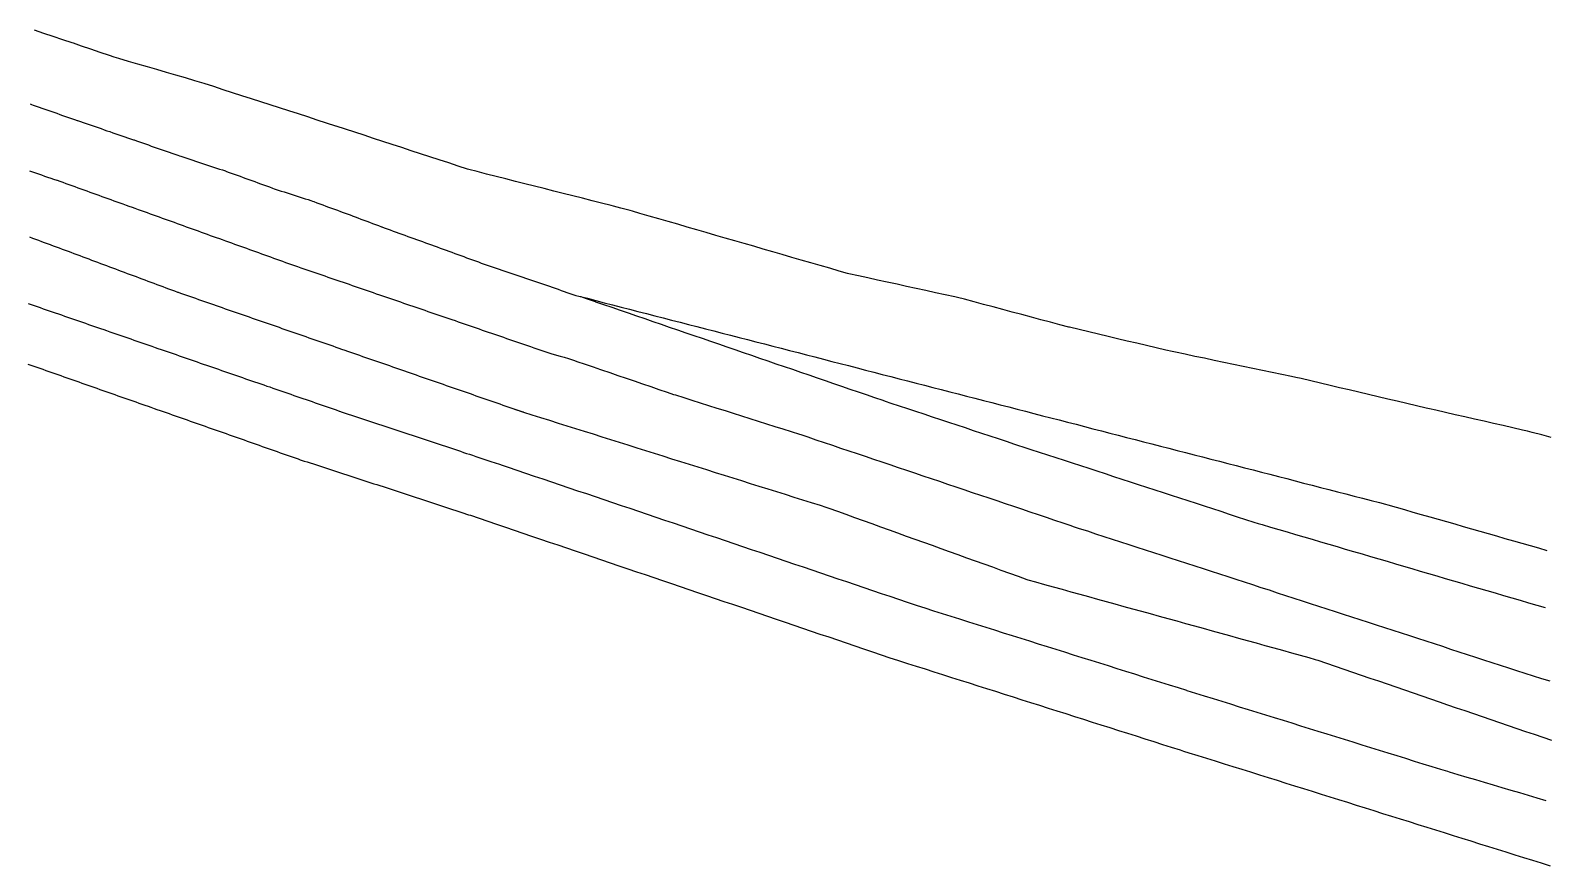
# Model space of a CAD drawing. Extents: x 6451167 to 6455043, y 1871096 to 1873438.
# Drawn here: x 6453990.2 to 6454264.7, y 1871299.6 to 1871451.1 of the extents above; entities that cross this region are included whole.
import ezdxf

# ---------------------------------------------------------------- set-up
doc = ezdxf.new("R2010")
doc.units = 0
doc.header["$LTSCALE"] = 100
doc.header["$MEASUREMENT"] = 0
doc.linetypes.add('D5', pattern=[1.05, 1, -0.05])
for name, color, linetype in [('seg001', 1, 'CONTINUOUS'), ('seg004', 1, 'CONTINUOUS'), ('seg012', 1, 'D5')]:
    doc.layers.add(name, color=color, linetype=linetype)

msp = doc.modelspace()

# ---------------------------------------------------------------- linework, layer by layer
at = {"layer": 'seg001'}
for points in [[(6454089.71, 1871402.84), (6454089.71, 1871402.84), (6454091.24, 1871402.45), (6454092.77, 1871402.06), (6454094.29, 1871401.66), (6454095.82, 1871401.27), (6454097.35, 1871400.87), (6454098.88, 1871400.48), (6454100.41, 1871400.09), (6454101.94, 1871399.69), (6454103.46, 1871399.3), (6454104.99, 1871398.9), (6454106.52, 1871398.51), (6454108.05, 1871398.12), (6454109.58, 1871397.72), (6454111.1, 1871397.33), (6454112.63, 1871396.93), (6454114.16, 1871396.54), (6454115.69, 1871396.15), (6454117.22, 1871395.75), (6454118.75, 1871395.36), (6454120.27, 1871394.96), (6454121.8, 1871394.57), (6454123.33, 1871394.18), (6454124.86, 1871393.78), (6454126.39, 1871393.39), (6454127.91, 1871392.99), (6454129.44, 1871392.6), (6454130.97, 1871392.21), (6454132.5, 1871391.81), (6454134.03, 1871391.42), (6454135.56, 1871391.02), (6454137.08, 1871390.63), (6454138.61, 1871390.24), (6454140.14, 1871389.84), (6454141.67, 1871389.45), (6454143.2, 1871389.05), (6454144.72, 1871388.66), (6454146.25, 1871388.27), (6454147.78, 1871387.87), (6454149.31, 1871387.48), (6454150.84, 1871387.08), (6454152.37, 1871386.69), (6454153.89, 1871386.3), (6454155.42, 1871385.9), (6454156.95, 1871385.51), (6454158.48, 1871385.11), (6454160.01, 1871384.72), (6454161.53, 1871384.33), (6454163.06, 1871383.93), (6454164.59, 1871383.54), (6454166.12, 1871383.14), (6454167.65, 1871382.75), (6454169.18, 1871382.36), (6454170.7, 1871381.96), (6454172.23, 1871381.57), (6454173.76, 1871381.17), (6454175.29, 1871380.78), (6454176.82, 1871380.39), (6454178.34, 1871379.99), (6454179.87, 1871379.6), (6454181.4, 1871379.2), (6454182.93, 1871378.81), (6454184.46, 1871378.42), (6454185.99, 1871378.02), (6454187.51, 1871377.63), (6454189.04, 1871377.23), (6454190.57, 1871376.84), (6454192.1, 1871376.45), (6454193.63, 1871376.05), (6454195.15, 1871375.66), (6454196.68, 1871375.26), (6454198.21, 1871374.87), (6454199.74, 1871374.48), (6454201.27, 1871374.08), (6454202.8, 1871373.69), (6454204.32, 1871373.29), (6454205.85, 1871372.9), (6454207.38, 1871372.51), (6454208.91, 1871372.11), (6454210.44, 1871371.72), (6454211.96, 1871371.32), (6454213.49, 1871370.93), (6454215.02, 1871370.54), (6454216.55, 1871370.14), (6454218.08, 1871369.75), (6454219.61, 1871369.35), (6454221.13, 1871368.96), (6454222.66, 1871368.57), (6454224.19, 1871368.17), (6454225.72, 1871367.78), (6454227.25, 1871367.38), (6454228.77, 1871366.99), (6454230.3, 1871366.6), (6454231.83, 1871366.2), (6454233.36, 1871365.81), (6454234.89, 1871365.41), (6454235.99, 1871365.13), (6454236.41, 1871365.01), (6454237.93, 1871364.57), (6454239.45, 1871364.14), (6454240.96, 1871363.7), (6454242.48, 1871363.27), (6454244, 1871362.83), (6454245.51, 1871362.4), (6454247.03, 1871361.96), (6454248.55, 1871361.53), (6454250.07, 1871361.1), (6454251.58, 1871360.66), (6454253.1, 1871360.23), (6454254.62, 1871359.79), (6454256.13, 1871359.36), (6454257.65, 1871358.92), (6454259.17, 1871358.49), (6454260.69, 1871358.05), (6454262.2, 1871357.62), (6454263.72, 1871357.18), (6454265.24, 1871356.75)], [(6454089.71, 1871402.84), (6454089.71, 1871402.84), (6454089.71, 1871402.84), (6454089.71, 1871402.84), (6454089.71, 1871402.84), (6454089.71, 1871402.84), (6454089.71, 1871402.84), (6454089.71, 1871402.84), (6454090.03, 1871402.75), (6454090.35, 1871402.64), (6454091.04, 1871402.43), (6454091.21, 1871402.37), (6454092.66, 1871401.85), (6454092.69, 1871401.84), (6454094.18, 1871401.33), (6454095.67, 1871400.82), (6454097.16, 1871400.31), (6454098.65, 1871399.8), (6454100.14, 1871399.29), (6454101.63, 1871398.78), (6454103.11, 1871398.26), (6454104.6, 1871397.75), (6454106.09, 1871397.24), (6454107.58, 1871396.73), (6454109.07, 1871396.22), (6454110.56, 1871395.71), (6454112.05, 1871395.2), (6454113.54, 1871394.69), (6454115.02, 1871394.18), (6454116.51, 1871393.67), (6454118, 1871393.16), (6454119.49, 1871392.64), (6454120.98, 1871392.13), (6454122.47, 1871391.62), (6454123.96, 1871391.11), (6454125.44, 1871390.6), (6454126.93, 1871390.09), (6454128.42, 1871389.58), (6454129.91, 1871389.07), (6454131.4, 1871388.56), (6454132.89, 1871388.05), (6454134.38, 1871387.54), (6454135.87, 1871387.02), (6454137.35, 1871386.51), (6454138.84, 1871386), (6454140.33, 1871385.49), (6454141.82, 1871384.98), (6454143.31, 1871384.47), (6454144.8, 1871383.96), (6454145.25, 1871383.8), (6454146.29, 1871383.46), (6454147.78, 1871382.96), (6454149.28, 1871382.47), (6454150.77, 1871381.97), (6454152.27, 1871381.48), (6454153.76, 1871380.98), (6454155.26, 1871380.49), (6454156.75, 1871379.99), (6454158.24, 1871379.5), (6454159.74, 1871379), (6454161.23, 1871378.51), (6454162.73, 1871378.01), (6454164.22, 1871377.52), (6454165.71, 1871377.02), (6454167.21, 1871376.53), (6454168.7, 1871376.03), (6454169.42, 1871375.79), (6454170.2, 1871375.54), (6454171.69, 1871375.05), (6454173.19, 1871374.56), (6454174.69, 1871374.08), (6454176.18, 1871373.59), (6454177.68, 1871373.1), (6454179.18, 1871372.61), (6454180.67, 1871372.12), (6454182.17, 1871371.64), (6454183.66, 1871371.15), (6454185.16, 1871370.66), (6454186.66, 1871370.17), (6454188.15, 1871369.68), (6454189.65, 1871369.2), (6454191.15, 1871368.71), (6454192.64, 1871368.22), (6454194.14, 1871367.73), (6454195.64, 1871367.25), (6454197.13, 1871366.76), (6454198.63, 1871366.27), (6454200.13, 1871365.78), (6454201.62, 1871365.29), (6454203.12, 1871364.81), (6454204.61, 1871364.32), (6454206.11, 1871363.83), (6454207.61, 1871363.34), (6454209.1, 1871362.85), (6454210.6, 1871362.37), (6454212.1, 1871361.88), (6454212.89, 1871361.62), (6454213.6, 1871361.41), (6454215.11, 1871360.97), (6454216.62, 1871360.53), (6454218.13, 1871360.08), (6454219.64, 1871359.64), (6454221.15, 1871359.2), (6454222.66, 1871358.76), (6454224.17, 1871358.31), (6454225.68, 1871357.87), (6454227.19, 1871357.43), (6454228.7, 1871356.98), (6454230.21, 1871356.54), (6454231.73, 1871356.1), (6454233.24, 1871355.66), (6454234.75, 1871355.21), (6454236.26, 1871354.77), (6454237.77, 1871354.33), (6454239.28, 1871353.89), (6454240.79, 1871353.44), (6454242.3, 1871353), (6454243.81, 1871352.56), (6454245.32, 1871352.11), (6454246.83, 1871351.67), (6454248.34, 1871351.23), (6454249.85, 1871350.79), (6454251.36, 1871350.34), (6454252.87, 1871349.9), (6454254.38, 1871349.46), (6454255.89, 1871349.02), (6454257.4, 1871348.57), (6454258.91, 1871348.13), (6454260.42, 1871347.69), (6454261.93, 1871347.25), (6454263.44, 1871346.8), (6454264.95, 1871346.36)], [(6454084.8, 1871392.38), (6454086.32, 1871391.96), (6454087.01, 1871391.77), (6454087.83, 1871391.51), (6454088.92, 1871391.16), (6454089.32, 1871391.02), (6454090.81, 1871390.51), (6454092.3, 1871390.01), (6454093.63, 1871389.55), (6454093.79, 1871389.5), (6454095.28, 1871388.99), (6454096.77, 1871388.48), (6454098.26, 1871387.97), (6454099.75, 1871387.46), (6454101.24, 1871386.95), (6454102.73, 1871386.44), (6454104.21, 1871385.93), (6454105.7, 1871385.42), (6454106.84, 1871385.03), (6454107.2, 1871384.92), (6454108.7, 1871384.45), (6454110.2, 1871383.97), (6454111.7, 1871383.5), (6454113.2, 1871383.02), (6454114.7, 1871382.55), (6454116.2, 1871382.08), (6454117.7, 1871381.6), (6454119.2, 1871381.13), (6454120.7, 1871380.65), (6454122.21, 1871380.18), (6454123.71, 1871379.71), (6454125.21, 1871379.23), (6454126.71, 1871378.76), (6454128.21, 1871378.29), (6454129.71, 1871377.81), (6454129.93, 1871377.74), (6454131.2, 1871377.31), (6454132.69, 1871376.81), (6454134.19, 1871376.31), (6454135.68, 1871375.81), (6454137.17, 1871375.3), (6454138.66, 1871374.8), (6454140.15, 1871374.3), (6454141.64, 1871373.8), (6454143.14, 1871373.29), (6454144.63, 1871372.79), (6454146.12, 1871372.29), (6454147.61, 1871371.79), (6454149.1, 1871371.28), (6454150.59, 1871370.78), (6454152.09, 1871370.28), (6454153.58, 1871369.78), (6454155.07, 1871369.27), (6454156.56, 1871368.77), (6454158.05, 1871368.27), (6454159.54, 1871367.77), (6454161.04, 1871367.26), (6454162.53, 1871366.76), (6454164.02, 1871366.26), (6454165.51, 1871365.76), (6454167, 1871365.25), (6454168.49, 1871364.75), (6454169.99, 1871364.25), (6454171.48, 1871363.75), (6454172.97, 1871363.24), (6454174.46, 1871362.74), (6454175.95, 1871362.24), (6454177.44, 1871361.74), (6454178.94, 1871361.23), (6454179.33, 1871361.1), (6454180.43, 1871360.74), (6454181.93, 1871360.26), (6454183.42, 1871359.77), (6454184.92, 1871359.28), (6454186.42, 1871358.8), (6454187.92, 1871358.31), (6454189.41, 1871357.82), (6454190.91, 1871357.34), (6454192.41, 1871356.85), (6454193.9, 1871356.37), (6454195.4, 1871355.88), (6454196.9, 1871355.39), (6454198.39, 1871354.91), (6454199.89, 1871354.42), (6454201.39, 1871353.93), (6454202.89, 1871353.45), (6454204.38, 1871352.96), (6454205.88, 1871352.48), (6454207.38, 1871351.99), (6454208.87, 1871351.5), (6454210.37, 1871351.02), (6454211.87, 1871350.53), (6454213.36, 1871350.04), (6454214.86, 1871349.56), (6454216.36, 1871349.07), (6454217.86, 1871348.59), (6454219.35, 1871348.1), (6454220.85, 1871347.61), (6454222.35, 1871347.13), (6454223.84, 1871346.64), (6454225.34, 1871346.15), (6454226.84, 1871345.67), (6454228.33, 1871345.18), (6454229.83, 1871344.7), (6454231.33, 1871344.21), (6454232.83, 1871343.72), (6454234.32, 1871343.24), (6454235.82, 1871342.75), (6454237.32, 1871342.26), (6454238.81, 1871341.78), (6454240.31, 1871341.29), (6454241.81, 1871340.8), (6454243.3, 1871340.32), (6454244.8, 1871339.83), (6454246.3, 1871339.35), (6454247.8, 1871338.86), (6454249.29, 1871338.37), (6454250.79, 1871337.89), (6454252.29, 1871337.4), (6454253.78, 1871336.91), (6454255.28, 1871336.43), (6454256.78, 1871335.94), (6454258.27, 1871335.46), (6454259.77, 1871334.97), (6454261.27, 1871334.48), (6454262.77, 1871334), (6454264.26, 1871333.51), (6454264.28, 1871333.5), (6454265.78, 1871333.09)], [(6454079.68, 1871381.8), (6454079.6, 1871381.83), (6454078.1, 1871382.31), (6454078.06, 1871382.33), (6454079.68, 1871381.8), (6454081.18, 1871381.33), (6454082.76, 1871380.83), (6454084.35, 1871380.33), (6454085.93, 1871379.84), (6454087.52, 1871379.34), (6454089.1, 1871378.84), (6454090.68, 1871378.34), (6454092.27, 1871377.85), (6454093.85, 1871377.35), (6454095.43, 1871376.85), (6454097.02, 1871376.36), (6454098.6, 1871375.86), (6454100.18, 1871375.36), (6454101.77, 1871374.87), (6454103.35, 1871374.37), (6454104.93, 1871373.87), (6454106.52, 1871373.37), (6454108.1, 1871372.88), (6454109.68, 1871372.38), (6454111.27, 1871371.88), (6454112.85, 1871371.39), (6454114.44, 1871370.89), (6454116.02, 1871370.39), (6454117.6, 1871369.89), (6454119.19, 1871369.4), (6454120.77, 1871368.9), (6454122.35, 1871368.4), (6454123.94, 1871367.91), (6454125.52, 1871367.41), (6454127.1, 1871366.91), (6454128.69, 1871366.42), (6454130.27, 1871365.92), (6454131.85, 1871365.42), (6454133.44, 1871364.92), (6454134.51, 1871364.59), (6454135.01, 1871364.41), (6454136.58, 1871363.84), (6454138.14, 1871363.28), (6454139.7, 1871362.72), (6454141.26, 1871362.16), (6454142.82, 1871361.6), (6454144.38, 1871361.03), (6454145.95, 1871360.47), (6454147.51, 1871359.91), (6454149.07, 1871359.35), (6454150.63, 1871358.79), (6454152.19, 1871358.23), (6454153.76, 1871357.66), (6454155.32, 1871357.1), (6454156.88, 1871356.54), (6454158.44, 1871355.98), (6454160, 1871355.42), (6454161.56, 1871354.85), (6454163.13, 1871354.29), (6454164.69, 1871353.73), (6454166.25, 1871353.17), (6454167.81, 1871352.61), (6454169.37, 1871352.04), (6454170.93, 1871351.48), (6454171.12, 1871351.42), (6454172.53, 1871351.03), (6454174.13, 1871350.58), (6454175.73, 1871350.14), (6454177.33, 1871349.7), (6454178.93, 1871349.25), (6454180.53, 1871348.81), (6454182.13, 1871348.37), (6454183.73, 1871347.92), (6454185.33, 1871347.48), (6454186.92, 1871347.04), (6454188.52, 1871346.59), (6454190.12, 1871346.15), (6454191.72, 1871345.71), (6454193.32, 1871345.27), (6454194.92, 1871344.82), (6454196.52, 1871344.38), (6454198.12, 1871343.94), (6454199.72, 1871343.49), (6454201.32, 1871343.05), (6454202.92, 1871342.61), (6454204.52, 1871342.16), (6454206.12, 1871341.72), (6454207.72, 1871341.28), (6454209.32, 1871340.83), (6454210.92, 1871340.39), (6454212.52, 1871339.95), (6454214.12, 1871339.51), (6454215.72, 1871339.06), (6454217.32, 1871338.62), (6454218.91, 1871338.18), (6454220.51, 1871337.73), (6454222.11, 1871337.29), (6454223.24, 1871336.98), (6454223.7, 1871336.82), (6454225.27, 1871336.28), (6454226.85, 1871335.74), (6454228.42, 1871335.21), (6454229.99, 1871334.67), (6454231.56, 1871334.13), (6454233.13, 1871333.6), (6454234.7, 1871333.06), (6454236.27, 1871332.52), (6454237.84, 1871331.98), (6454239.41, 1871331.45), (6454240.98, 1871330.91), (6454242.55, 1871330.37), (6454244.12, 1871329.84), (6454245.69, 1871329.3), (6454247.26, 1871328.76), (6454248.83, 1871328.22), (6454250.4, 1871327.69), (6454251.97, 1871327.15), (6454253.54, 1871326.61), (6454255.11, 1871326.08), (6454256.68, 1871325.54), (6454258.25, 1871325), (6454259.82, 1871324.46), (6454261.39, 1871323.93), (6454262.96, 1871323.39), (6454264.54, 1871322.85), (6454266.11, 1871322.32)], [(6454073.73, 1871372.88), (6454075.31, 1871372.36), (6454075.79, 1871372.2), (6454076.89, 1871371.83), (6454078.46, 1871371.3), (6454080.03, 1871370.77), (6454081.61, 1871370.23), (6454083.18, 1871369.7), (6454084.75, 1871369.17), (6454086.33, 1871368.64), (6454087.9, 1871368.11), (6454089.47, 1871367.57), (6454091.05, 1871367.04), (6454092.62, 1871366.51), (6454094.19, 1871365.98), (6454095.77, 1871365.44), (6454097.34, 1871364.91), (6454098.91, 1871364.38), (6454100.49, 1871363.85), (6454102.06, 1871363.32), (6454103.63, 1871362.78), (6454105.21, 1871362.25), (6454106.78, 1871361.72), (6454108.35, 1871361.19), (6454109.93, 1871360.66), (6454111.5, 1871360.12), (6454113.07, 1871359.59), (6454114.65, 1871359.06), (6454116.22, 1871358.53), (6454117.79, 1871357.99), (6454119.37, 1871357.46), (6454120.94, 1871356.93), (6454122.51, 1871356.4), (6454124.09, 1871355.87), (6454125.66, 1871355.33), (6454127.23, 1871354.8), (6454128.81, 1871354.27), (6454130.38, 1871353.74), (6454131.95, 1871353.2), (6454133.53, 1871352.67), (6454135.1, 1871352.14), (6454136.67, 1871351.61), (6454138.25, 1871351.08), (6454139.82, 1871350.54), (6454141.39, 1871350.01), (6454142.97, 1871349.48), (6454144.54, 1871348.95), (6454146.12, 1871348.42), (6454147.69, 1871347.88), (6454149.26, 1871347.35), (6454150.84, 1871346.82), (6454151.81, 1871346.49), (6454152.41, 1871346.3), (6454154, 1871345.8), (6454155.58, 1871345.3), (6454157.17, 1871344.8), (6454158.75, 1871344.31), (6454160.34, 1871343.81), (6454161.92, 1871343.31), (6454163.5, 1871342.81), (6454165.09, 1871342.31), (6454166.67, 1871341.82), (6454168.26, 1871341.32), (6454169.84, 1871340.82), (6454171.43, 1871340.32), (6454173.01, 1871339.82), (6454174.6, 1871339.32), (6454176.18, 1871338.83), (6454177.76, 1871338.33), (6454179.35, 1871337.83), (6454180.93, 1871337.33), (6454182.52, 1871336.83), (6454184.1, 1871336.34), (6454185.69, 1871335.84), (6454187.27, 1871335.34), (6454188.86, 1871334.84), (6454190.44, 1871334.34), (6454192.03, 1871333.84), (6454193.61, 1871333.35), (6454195.19, 1871332.85), (6454196.78, 1871332.35), (6454198.36, 1871331.85), (6454199.89, 1871331.37), (6454199.95, 1871331.35), (6454201.53, 1871330.86), (6454203.12, 1871330.37), (6454204.71, 1871329.88), (6454206.29, 1871329.38), (6454207.88, 1871328.89), (6454209.47, 1871328.4), (6454211.05, 1871327.91), (6454212.64, 1871327.42), (6454214.22, 1871326.92), (6454215.81, 1871326.43), (6454217.4, 1871325.94), (6454218.98, 1871325.45), (6454220.57, 1871324.95), (6454222.16, 1871324.46), (6454223.74, 1871323.97), (6454225.33, 1871323.48), (6454226.92, 1871322.99), (6454228.5, 1871322.49), (6454230.09, 1871322), (6454231.67, 1871321.51), (6454233.26, 1871321.02), (6454234.85, 1871320.52), (6454236.43, 1871320.03), (6454238.02, 1871319.54), (6454239.61, 1871319.05), (6454241.19, 1871318.55), (6454242.78, 1871318.06), (6454244.37, 1871317.57), (6454245.95, 1871317.08), (6454247.24, 1871316.68), (6454247.54, 1871316.59), (6454249.13, 1871316.12), (6454250.72, 1871315.64), (6454252.32, 1871315.17), (6454253.91, 1871314.7), (6454255.5, 1871314.23), (6454257.09, 1871313.75), (6454258.69, 1871313.28), (6454260.28, 1871312.81), (6454261.87, 1871312.34), (6454263.46, 1871311.86), (6454265.05, 1871311.39)], [(6454068.44, 1871363.64), (6454069.7, 1871363.21), (6454070.03, 1871363.1), (6454071.61, 1871362.56), (6454073.2, 1871362.02), (6454074.78, 1871361.49), (6454076.37, 1871360.95), (6454077.95, 1871360.41), (6454079.54, 1871359.87), (6454081.12, 1871359.33), (6454082.71, 1871358.8), (6454084.29, 1871358.26), (6454085.88, 1871357.72), (6454087.46, 1871357.18), (6454089.05, 1871356.64), (6454090.63, 1871356.11), (6454092.21, 1871355.57), (6454093.8, 1871355.03), (6454095.38, 1871354.49), (6454096.97, 1871353.95), (6454098.55, 1871353.42), (6454100.14, 1871352.88), (6454101.72, 1871352.34), (6454103.31, 1871351.8), (6454104.89, 1871351.26), (6454106.48, 1871350.73), (6454108.06, 1871350.19), (6454109.65, 1871349.65), (6454111.23, 1871349.11), (6454112.82, 1871348.57), (6454114.4, 1871348.04), (6454115.99, 1871347.5), (6454117.57, 1871346.96), (6454119.16, 1871346.42), (6454120.74, 1871345.88), (6454122.33, 1871345.35), (6454123.91, 1871344.81), (6454125.5, 1871344.27), (6454127.08, 1871343.73), (6454128.67, 1871343.19), (6454130.25, 1871342.66), (6454131.84, 1871342.12), (6454133.42, 1871341.58), (6454135, 1871341.04), (6454136.59, 1871340.5), (6454138.17, 1871339.97), (6454139.76, 1871339.43), (6454141.34, 1871338.89), (6454142.93, 1871338.35), (6454144.51, 1871337.82), (6454146.1, 1871337.28), (6454146.71, 1871337.07), (6454147.69, 1871336.76), (6454149.29, 1871336.25), (6454150.88, 1871335.75), (6454152.48, 1871335.24), (6454154.07, 1871334.73), (6454155.67, 1871334.23), (6454157.26, 1871333.72), (6454158.86, 1871333.21), (6454160.45, 1871332.71), (6454162.05, 1871332.2), (6454163.64, 1871331.7), (6454165.24, 1871331.19), (6454166.83, 1871330.68), (6454168.43, 1871330.18), (6454170.02, 1871329.67), (6454171.62, 1871329.16), (6454173.21, 1871328.66), (6454174.81, 1871328.15), (6454176.4, 1871327.65), (6454178, 1871327.14), (6454179.59, 1871326.63), (6454181.19, 1871326.13), (6454182.78, 1871325.62), (6454184.38, 1871325.11), (6454185.98, 1871324.61), (6454187.57, 1871324.1), (6454189.17, 1871323.6), (6454190.76, 1871323.09), (6454192.36, 1871322.58), (6454193.95, 1871322.08), (6454195.55, 1871321.57), (6454197.14, 1871321.06), (6454198.74, 1871320.56), (6454199.38, 1871320.35), (6454200.33, 1871320.05), (6454201.93, 1871319.56), (6454203.53, 1871319.06), (6454205.12, 1871318.56), (6454206.72, 1871318.06), (6454208.32, 1871317.56), (6454209.92, 1871317.06), (6454211.51, 1871316.56), (6454213.11, 1871316.06), (6454214.71, 1871315.56), (6454216.31, 1871315.06), (6454217.9, 1871314.56), (6454219.5, 1871314.06), (6454221.1, 1871313.56), (6454222.69, 1871313.06), (6454224.29, 1871312.56), (6454225.89, 1871312.06), (6454227.49, 1871311.56), (6454229.08, 1871311.06), (6454230.68, 1871310.56), (6454232.28, 1871310.06), (6454233.88, 1871309.56), (6454235.47, 1871309.06), (6454237.07, 1871308.56), (6454238.67, 1871308.06), (6454240.26, 1871307.56), (6454241.86, 1871307.06), (6454243.46, 1871306.56), (6454245.06, 1871306.06), (6454246.65, 1871305.56), (6454248.25, 1871305.06), (6454249.85, 1871304.56), (6454251.44, 1871304.06), (6454253.04, 1871303.56), (6454254.64, 1871303.06), (6454256.24, 1871302.56), (6454257.83, 1871302.06), (6454259.43, 1871301.56), (6454261.03, 1871301.06), (6454262.63, 1871300.56), (6454264.22, 1871300.06), (6454265.82, 1871299.56)]]:
    msp.add_lwpolyline(points, dxfattribs=at)
at = {"layer": 'seg004'}
msp.add_lwpolyline([(6454266.05, 1871377.21), (6454264.32, 1871377.67), (6454262.59, 1871378.14), (6454261.72, 1871378.37), (6454260.85, 1871378.57), (6454259.1, 1871378.97), (6454257.35, 1871379.36), (6454255.6, 1871379.76), (6454253.85, 1871380.16), (6454252.11, 1871380.56), (6454250.36, 1871380.95), (6454248.61, 1871381.35), (6454246.86, 1871381.75), (6454245.11, 1871382.14), (6454243.96, 1871382.41), (6454243.37, 1871382.55), (6454241.62, 1871382.96), (6454239.88, 1871383.37), (6454238.13, 1871383.78), (6454236.39, 1871384.19), (6454234.64, 1871384.6), (6454232.9, 1871385.01), (6454231.15, 1871385.42), (6454229.41, 1871385.83), (6454227.66, 1871386.24), (6454225.92, 1871386.65), (6454224.17, 1871387.06), (6454222.43, 1871387.47), (6454220.68, 1871387.89), (6454219.72, 1871388.11), (6454218.93, 1871388.28), (6454217.18, 1871388.64), (6454215.43, 1871389.01), (6454213.67, 1871389.37), (6454211.92, 1871389.74), (6454210.16, 1871390.1), (6454208.41, 1871390.47), (6454206.65, 1871390.84), (6454204.9, 1871391.2), (6454203.14, 1871391.57), (6454201.39, 1871391.93), (6454199.63, 1871392.3), (6454197.88, 1871392.67), (6454197.32, 1871392.78), (6454196.13, 1871393.06), (6454194.38, 1871393.47), (6454192.64, 1871393.89), (6454190.9, 1871394.3), (6454189.15, 1871394.71), (6454187.41, 1871395.12), (6454185.66, 1871395.54), (6454183.92, 1871395.95), (6454182.17, 1871396.36), (6454180.43, 1871396.77), (6454178.68, 1871397.19), (6454178.56, 1871397.22), (6454176.95, 1871397.64), (6454175.22, 1871398.11), (6454173.49, 1871398.57), (6454171.76, 1871399.03), (6454170.02, 1871399.49), (6454168.29, 1871399.96), (6454166.56, 1871400.42), (6454164.83, 1871400.88), (6454163.1, 1871401.34), (6454161.36, 1871401.81), (6454159.63, 1871402.27), (6454158.34, 1871402.61), (6454157.9, 1871402.71), (6454156.14, 1871403.09), (6454154.39, 1871403.47), (6454152.64, 1871403.86), (6454150.89, 1871404.24), (6454149.14, 1871404.62), (6454147.39, 1871405), (6454145.63, 1871405.38), (6454143.88, 1871405.76), (6454142.13, 1871406.14), (6454140.38, 1871406.52), (6454138.63, 1871406.9), (6454138.4, 1871406.95), (6454136.9, 1871407.39), (6454135.18, 1871407.89), (6454133.46, 1871408.38), (6454131.74, 1871408.88), (6454130.02, 1871409.38), (6454128.29, 1871409.88), (6454126.57, 1871410.38), (6454124.85, 1871410.88), (6454123.13, 1871411.38), (6454121.41, 1871411.88), (6454119.68, 1871412.37), (6454117.96, 1871412.87), (6454116.24, 1871413.37), (6454114.52, 1871413.87), (6454112.8, 1871414.37), (6454111.08, 1871414.87), (6454109.35, 1871415.37), (6454107.63, 1871415.87), (6454105.91, 1871416.36), (6454104.19, 1871416.86), (6454102.47, 1871417.36), (6454100.74, 1871417.86), (6454099.39, 1871418.25), (6454099.02, 1871418.35), (6454097.29, 1871418.81), (6454095.96, 1871419.17), (6454095.56, 1871419.27), (6454093.82, 1871419.71), (6454092.08, 1871420.15), (6454090.34, 1871420.59), (6454088.6, 1871421.03), (6454086.87, 1871421.47), (6454085.13, 1871421.9), (6454083.39, 1871422.34), (6454081.65, 1871422.78), (6454079.91, 1871423.22), (6454078.18, 1871423.66), (6454076.44, 1871424.1), (6454074.7, 1871424.54), (6454072.96, 1871424.98), (6454071.22, 1871425.42), (6454069.71, 1871425.8), (6454069.49, 1871425.87), (6454067.79, 1871426.43), (6454066.08, 1871426.99), (6454064.38, 1871427.54), (6454062.68, 1871428.1), (6454060.97, 1871428.66), (6454059.27, 1871429.22), (6454057.56, 1871429.77), (6454055.86, 1871430.33), (6454054.16, 1871430.89), (6454052.45, 1871431.45), (6454050.75, 1871432.01), (6454049.05, 1871432.56), (6454047.34, 1871433.12), (6454045.69, 1871433.66), (6454045.64, 1871433.68), (6454043.93, 1871434.23), (6454042.23, 1871434.78), (6454040.52, 1871435.33), (6454038.82, 1871435.88), (6454037.11, 1871436.43), (6454035.4, 1871436.98), (6454033.7, 1871437.53), (6454031.99, 1871438.08), (6454030.29, 1871438.63), (6454028.58, 1871439.18), (6454026.87, 1871439.73), (6454025.17, 1871440.28), (6454023.46, 1871440.83), (6454021.76, 1871441.38), (6454020.87, 1871441.67), (6454020.04, 1871441.91), (6454018.32, 1871442.41), (6454016.6, 1871442.91), (6454014.88, 1871443.41), (6454013.16, 1871443.92), (6454011.44, 1871444.42), (6454009.72, 1871444.92), (6454008, 1871445.42), (6454006.27, 1871445.92), (6454005.43, 1871446.17), (6454004.57, 1871446.46), (6454002.87, 1871447.04), (6454001.17, 1871447.62), (6453999.47, 1871448.19), (6453998.01, 1871448.69), (6453997.78, 1871448.77), (6453996.08, 1871449.34), (6453994.38, 1871449.91), (6453992.68, 1871450.48), (6453990.98, 1871451.06), (6453990.98, 1871451.06)], dxfattribs=at)
at = {"layer": 'seg012'}
for points in [[(6453990.18, 1871437.69), (6453990.44, 1871437.6), (6453990.72, 1871437.5), (6453991.25, 1871437.31), (6453991.79, 1871437.13), (6453992.32, 1871436.94), (6453992.86, 1871436.75), (6453993.39, 1871436.56), (6453993.93, 1871436.37), (6453994.46, 1871436.19), (6453995, 1871436), (6453995.53, 1871435.81), (6453996.07, 1871435.62), (6453996.6, 1871435.43), (6453997.14, 1871435.25), (6453997.67, 1871435.06), (6453998.21, 1871434.87), (6453998.7, 1871434.7), (6453998.74, 1871434.68), (6453999.28, 1871434.5), (6453999.82, 1871434.32), (6454000.35, 1871434.13), (6454000.89, 1871433.95), (6454001.43, 1871433.77), (6454001.96, 1871433.58), (6454002.5, 1871433.4), (6454003.03, 1871433.22), (6454003.57, 1871433.03), (6454004.11, 1871432.85), (6454004.64, 1871432.67), (6454005.18, 1871432.48), (6454005.72, 1871432.3), (6454006.25, 1871432.12), (6454006.79, 1871431.93), (6454007.33, 1871431.75), (6454007.86, 1871431.57), (6454008.4, 1871431.38), (6454008.94, 1871431.2), (6454009.05, 1871431.16), (6454009.47, 1871431.01), (6454010.01, 1871430.82), (6454010.54, 1871430.63), (6454011.08, 1871430.45), (6454011.61, 1871430.26), (6454012.15, 1871430.07), (6454012.68, 1871429.88), (6454013.22, 1871429.69), (6454013.75, 1871429.51), (6454014.29, 1871429.32), (6454014.82, 1871429.13), (6454015.36, 1871428.94), (6454015.89, 1871428.75), (6454016.43, 1871428.57), (6454016.96, 1871428.38), (6454017.24, 1871428.28), (6454017.5, 1871428.2), (6454018.04, 1871428.02), (6454018.57, 1871427.84), (6454019.11, 1871427.67), (6454019.65, 1871427.49), (6454020.19, 1871427.31), (6454020.73, 1871427.13), (6454021.27, 1871426.96), (6454021.81, 1871426.78), (6454022.35, 1871426.6), (6454022.88, 1871426.43), (6454023.42, 1871426.25), (6454023.96, 1871426.07), (6454024.5, 1871425.9), (6454025.04, 1871425.72), (6454025.58, 1871425.54), (6454025.65, 1871425.52), (6454026.11, 1871425.35), (6454026.65, 1871425.16), (6454027.18, 1871424.96), (6454027.71, 1871424.77), (6454028.24, 1871424.58), (6454028.78, 1871424.38), (6454029.31, 1871424.19), (6454029.84, 1871424), (6454030.38, 1871423.8), (6454030.91, 1871423.61), (6454031.44, 1871423.42), (6454031.97, 1871423.22), (6454032.51, 1871423.03), (6454033.04, 1871422.83), (6454033.57, 1871422.64), (6454034.11, 1871422.45), (6454034.44, 1871422.33), (6454034.64, 1871422.26), (6454035.18, 1871422.09), (6454035.72, 1871421.91), (6454036.26, 1871421.74), (6454036.8, 1871421.56), (6454037.34, 1871421.39), (6454037.88, 1871421.21), (6454038.42, 1871421.04), (6454038.96, 1871420.86), (6454039.5, 1871420.69), (6454040.04, 1871420.51), (6454040.57, 1871420.34), (6454041.11, 1871420.16), (6454041.37, 1871420.08), (6454041.65, 1871419.98), (6454042.18, 1871419.78), (6454042.71, 1871419.58), (6454043.25, 1871419.39), (6454043.78, 1871419.19), (6454044.31, 1871419), (6454044.84, 1871418.8), (6454045.37, 1871418.61), (6454045.91, 1871418.41), (6454046.44, 1871418.21), (6454046.97, 1871418.02), (6454047.5, 1871417.82), (6454048.04, 1871417.63), (6454048.51, 1871417.45), (6454048.57, 1871417.43), (6454049.1, 1871417.23), (6454049.63, 1871417.03), (6454050.16, 1871416.83), (6454050.69, 1871416.63), (6454051.22, 1871416.43), (6454051.75, 1871416.23), (6454052.28, 1871416.03), (6454052.81, 1871415.83), (6454053.34, 1871415.63), (6454053.87, 1871415.43), (6454053.98, 1871415.39), (6454054.4, 1871415.23), (6454054.94, 1871415.04), (6454055.47, 1871414.85), (6454056, 1871414.65), (6454056.54, 1871414.46), (6454057.07, 1871414.27), (6454057.6, 1871414.08), (6454058.14, 1871413.88), (6454058.67, 1871413.69), (6454059.2, 1871413.5), (6454059.74, 1871413.3), (6454060.27, 1871413.11), (6454060.8, 1871412.92), (6454061.34, 1871412.73), (6454061.87, 1871412.53), (6454062.4, 1871412.34), (6454062.94, 1871412.15), (6454063.47, 1871411.96), (6454063.83, 1871411.83), (6454064, 1871411.76), (6454064.54, 1871411.57), (6454065.07, 1871411.37), (6454065.6, 1871411.18), (6454066.13, 1871410.99), (6454066.67, 1871410.79), (6454067.2, 1871410.6), (6454067.73, 1871410.4), (6454068.26, 1871410.21), (6454068.8, 1871410.01), (6454069.33, 1871409.82), (6454069.86, 1871409.63), (6454070.39, 1871409.43), (6454070.93, 1871409.24), (6454071.46, 1871409.04), (6454071.99, 1871408.85), (6454072.53, 1871408.65), (6454073.06, 1871408.46), (6454073.44, 1871408.32), (6454073.59, 1871408.27), (6454074.13, 1871408.09), (6454074.67, 1871407.91), (6454075.21, 1871407.73), (6454075.74, 1871407.55), (6454076.28, 1871407.37), (6454076.82, 1871407.19), (6454077.36, 1871407.01), (6454077.89, 1871406.83), (6454078.43, 1871406.65), (6454078.97, 1871406.47), (6454079.51, 1871406.29), (6454080.04, 1871406.11), (6454080.58, 1871405.93), (6454081.12, 1871405.75), (6454081.66, 1871405.57), (6454082.19, 1871405.38), (6454082.73, 1871405.2), (6454083.27, 1871405.02), (6454083.64, 1871404.9), (6454083.81, 1871404.84), (6454084.34, 1871404.65), (6454084.87, 1871404.46), (6454085.41, 1871404.27), (6454085.94, 1871404.08), (6454086.48, 1871403.89), (6454087.01, 1871403.7), (6454087.54, 1871403.51), (6454088.08, 1871403.32), (6454088.61, 1871403.13), (6454088.79, 1871403.07), (6454089.16, 1871402.98), (6454089.71, 1871402.84), (6454089.71, 1871402.84)], [(6453990.06, 1871425.58), (6453990.6, 1871425.39), (6453991.15, 1871425.2), (6453991.7, 1871425.01), (6453992.25, 1871424.82), (6453992.8, 1871424.63), (6453993.35, 1871424.44), (6453993.9, 1871424.25), (6453994.44, 1871424.07), (6453994.99, 1871423.88), (6453995.08, 1871423.85), (6453995.54, 1871423.68), (6453996.09, 1871423.49), (6453996.63, 1871423.29), (6453997.18, 1871423.09), (6453997.72, 1871422.9), (6453998.27, 1871422.7), (6453998.82, 1871422.5), (6453999.36, 1871422.31), (6453999.91, 1871422.11), (6454000.46, 1871421.92), (6454001, 1871421.72), (6454001.55, 1871421.52), (6454002.09, 1871421.33), (6454002.64, 1871421.13), (6454003.19, 1871420.94), (6454003.73, 1871420.74), (6454004.28, 1871420.54), (6454004.82, 1871420.35), (6454005.37, 1871420.15), (6454005.92, 1871419.95), (6454006.46, 1871419.76), (6454007.01, 1871419.56), (6454007.56, 1871419.37), (6454008.1, 1871419.17), (6454008.65, 1871418.97), (6454009.19, 1871418.78), (6454009.74, 1871418.58), (6454010.29, 1871418.39), (6454010.83, 1871418.19), (6454011.38, 1871417.99), (6454011.92, 1871417.8), (6454012.47, 1871417.6), (6454013.02, 1871417.4), (6454013.56, 1871417.21), (6454014.11, 1871417.01), (6454014.66, 1871416.82), (6454015.2, 1871416.62), (6454015.75, 1871416.42), (6454016.29, 1871416.23), (6454016.84, 1871416.03), (6454017.39, 1871415.84), (6454017.93, 1871415.64), (6454018.48, 1871415.44), (6454019.03, 1871415.25), (6454019.57, 1871415.05), (6454020.12, 1871414.85), (6454020.66, 1871414.66), (6454021.21, 1871414.46), (6454021.76, 1871414.27), (6454022.3, 1871414.07), (6454022.85, 1871413.87), (6454023.39, 1871413.68), (6454023.94, 1871413.48), (6454024.49, 1871413.29), (6454025.03, 1871413.09), (6454025.58, 1871412.89), (6454026.13, 1871412.7), (6454026.67, 1871412.5), (6454027.22, 1871412.3), (6454027.76, 1871412.11), (6454028.31, 1871411.91), (6454028.86, 1871411.72), (6454029.4, 1871411.52), (6454029.95, 1871411.32), (6454030.49, 1871411.13), (6454031.04, 1871410.93), (6454031.59, 1871410.74), (6454032.13, 1871410.54), (6454032.68, 1871410.34), (6454033.23, 1871410.15), (6454033.77, 1871409.95), (6454034.32, 1871409.75), (6454034.86, 1871409.56), (6454035.41, 1871409.36), (6454035.96, 1871409.17), (6454036.5, 1871408.97), (6454037.05, 1871408.77), (6454037.59, 1871408.58), (6454038.14, 1871408.38), (6454038.3, 1871408.32), (6454038.69, 1871408.19), (6454039.24, 1871408), (6454039.79, 1871407.81), (6454040.34, 1871407.63), (6454040.88, 1871407.44), (6454041.43, 1871407.25), (6454041.98, 1871407.06), (6454042.53, 1871406.87), (6454043.08, 1871406.68), (6454043.63, 1871406.5), (6454044.18, 1871406.31), (6454044.73, 1871406.12), (6454045.28, 1871405.93), (6454045.82, 1871405.74), (6454046.37, 1871405.55), (6454046.92, 1871405.36), (6454047.47, 1871405.18), (6454048.02, 1871404.99), (6454048.57, 1871404.8), (6454049.12, 1871404.61), (6454049.67, 1871404.42), (6454050.22, 1871404.23), (6454050.76, 1871404.05), (6454051.31, 1871403.86), (6454051.86, 1871403.67), (6454052.41, 1871403.48), (6454052.96, 1871403.29), (6454053.51, 1871403.1), (6454054.06, 1871402.92), (6454054.61, 1871402.73), (6454055.16, 1871402.54), (6454055.7, 1871402.35), (6454056.25, 1871402.16), (6454056.8, 1871401.97), (6454057.35, 1871401.79), (6454057.9, 1871401.6), (6454058.45, 1871401.41), (6454059, 1871401.22), (6454059.55, 1871401.03), (6454060.1, 1871400.84), (6454060.64, 1871400.66), (6454061.19, 1871400.47), (6454061.74, 1871400.28), (6454062.29, 1871400.09), (6454062.84, 1871399.9), (6454063.39, 1871399.71), (6454063.94, 1871399.53), (6454064.49, 1871399.34), (6454065.04, 1871399.15), (6454065.58, 1871398.96), (6454066.13, 1871398.77), (6454066.68, 1871398.58), (6454067.23, 1871398.4), (6454067.78, 1871398.21), (6454068.33, 1871398.02), (6454068.88, 1871397.83), (6454069.43, 1871397.64), (6454069.98, 1871397.45), (6454070.52, 1871397.26), (6454071.07, 1871397.08), (6454071.62, 1871396.89), (6454072.17, 1871396.7), (6454072.72, 1871396.51), (6454073.27, 1871396.32), (6454073.82, 1871396.13), (6454074.37, 1871395.95), (6454074.92, 1871395.76), (6454075.46, 1871395.57), (6454076.01, 1871395.38), (6454076.56, 1871395.19), (6454077.11, 1871395), (6454077.66, 1871394.82), (6454078.21, 1871394.63), (6454078.76, 1871394.44), (6454079.31, 1871394.25), (6454079.86, 1871394.06), (6454080.4, 1871393.87), (6454080.95, 1871393.69), (6454081.5, 1871393.5), (6454082.05, 1871393.31), (6454082.6, 1871393.12), (6454083.15, 1871392.93), (6454083.7, 1871392.74), (6454084.25, 1871392.56), (6454084.4, 1871392.5), (6454084.8, 1871392.38), (6454084.8, 1871392.38)], [(6453990.06, 1871413.58), (6453990.59, 1871413.38), (6453991.13, 1871413.18), (6453991.67, 1871412.98), (6453992.21, 1871412.78), (6453992.74, 1871412.59), (6453993.28, 1871412.39), (6453993.82, 1871412.19), (6453993.91, 1871412.16), (6453994.36, 1871411.99), (6453994.89, 1871411.79), (6453995.43, 1871411.59), (6453995.97, 1871411.39), (6453996.5, 1871411.19), (6453997.04, 1871410.99), (6453997.58, 1871410.79), (6453998.11, 1871410.59), (6453998.65, 1871410.39), (6453999.19, 1871410.19), (6453999.72, 1871409.99), (6454000.26, 1871409.79), (6454000.8, 1871409.59), (6454001.33, 1871409.38), (6454001.87, 1871409.18), (6454002.41, 1871408.98), (6454002.95, 1871408.78), (6454003.48, 1871408.58), (6454004.02, 1871408.38), (6454004.56, 1871408.18), (6454005.09, 1871407.98), (6454005.63, 1871407.78), (6454006.17, 1871407.58), (6454006.7, 1871407.38), (6454007.24, 1871407.18), (6454007.78, 1871406.98), (6454008.31, 1871406.78), (6454008.85, 1871406.58), (6454009.39, 1871406.38), (6454009.92, 1871406.18), (6454010.46, 1871405.98), (6454011, 1871405.78), (6454011.53, 1871405.58), (6454012.07, 1871405.38), (6454012.61, 1871405.18), (6454013.15, 1871404.98), (6454013.68, 1871404.78), (6454014.22, 1871404.58), (6454014.76, 1871404.38), (6454015.29, 1871404.18), (6454015.83, 1871403.98), (6454016.37, 1871403.78), (6454016.9, 1871403.58), (6454017.01, 1871403.54), (6454017.44, 1871403.39), (6454017.99, 1871403.2), (6454018.53, 1871403.01), (6454019.07, 1871402.82), (6454019.61, 1871402.64), (6454020.15, 1871402.45), (6454020.69, 1871402.26), (6454021.23, 1871402.07), (6454021.77, 1871401.89), (6454022.32, 1871401.7), (6454022.86, 1871401.51), (6454023.4, 1871401.32), (6454023.94, 1871401.13), (6454024.48, 1871400.95), (6454025.02, 1871400.76), (6454025.56, 1871400.57), (6454026.1, 1871400.38), (6454026.65, 1871400.19), (6454027.19, 1871400.01), (6454027.73, 1871399.82), (6454028.27, 1871399.63), (6454028.81, 1871399.44), (6454029.35, 1871399.26), (6454029.89, 1871399.07), (6454030.44, 1871398.88), (6454030.98, 1871398.69), (6454031.52, 1871398.5), (6454032.06, 1871398.32), (6454032.6, 1871398.13), (6454033.14, 1871397.94), (6454033.68, 1871397.75), (6454034.22, 1871397.57), (6454034.77, 1871397.38), (6454035.31, 1871397.19), (6454035.85, 1871397), (6454036.39, 1871396.81), (6454036.93, 1871396.63), (6454037.47, 1871396.44), (6454038.01, 1871396.25), (6454038.55, 1871396.06), (6454039.1, 1871395.87), (6454039.64, 1871395.69), (6454040.18, 1871395.5), (6454040.72, 1871395.31), (6454041.26, 1871395.12), (6454041.8, 1871394.94), (6454042.34, 1871394.75), (6454042.89, 1871394.56), (6454043.43, 1871394.37), (6454043.97, 1871394.18), (6454044.51, 1871394), (6454045.05, 1871393.81), (6454045.59, 1871393.62), (6454046.13, 1871393.43), (6454046.67, 1871393.24), (6454047.22, 1871393.06), (6454047.76, 1871392.87), (6454048.3, 1871392.68), (6454048.84, 1871392.49), (6454049.38, 1871392.31), (6454049.92, 1871392.12), (6454050.46, 1871391.93), (6454051, 1871391.74), (6454051.55, 1871391.55), (6454052.09, 1871391.37), (6454052.63, 1871391.18), (6454053.17, 1871390.99), (6454053.71, 1871390.8), (6454054.25, 1871390.61), (6454054.79, 1871390.43), (6454055.33, 1871390.24), (6454055.88, 1871390.05), (6454056.42, 1871389.86), (6454056.96, 1871389.68), (6454057.5, 1871389.49), (6454058.04, 1871389.3), (6454058.58, 1871389.11), (6454059.12, 1871388.92), (6454059.67, 1871388.74), (6454060.21, 1871388.55), (6454060.75, 1871388.36), (6454061.29, 1871388.17), (6454061.83, 1871387.99), (6454062.37, 1871387.8), (6454062.91, 1871387.61), (6454063.45, 1871387.42), (6454064, 1871387.23), (6454064.54, 1871387.05), (6454065.08, 1871386.86), (6454065.62, 1871386.67), (6454066.16, 1871386.48), (6454066.7, 1871386.29), (6454067.24, 1871386.11), (6454067.78, 1871385.92), (6454068.33, 1871385.73), (6454068.87, 1871385.54), (6454069.41, 1871385.36), (6454069.95, 1871385.17), (6454070.49, 1871384.98), (6454071.03, 1871384.79), (6454071.57, 1871384.6), (6454072.12, 1871384.42), (6454072.66, 1871384.23), (6454073.2, 1871384.04), (6454073.74, 1871383.85), (6454074.28, 1871383.66), (6454074.82, 1871383.48), (6454075.36, 1871383.29), (6454075.9, 1871383.1), (6454076.45, 1871382.91), (6454076.99, 1871382.73), (6454077.53, 1871382.54), (6454077.69, 1871382.48), (6454078.06, 1871382.33), (6454078.06, 1871382.33)], [(6453989.81, 1871401.51), (6453990.36, 1871401.32), (6453990.91, 1871401.14), (6453991.45, 1871400.95), (6453992, 1871400.76), (6453992.55, 1871400.57), (6453993.1, 1871400.38), (6453993.65, 1871400.19), (6453994.19, 1871400), (6453994.74, 1871399.81), (6453995.29, 1871399.62), (6453995.84, 1871399.43), (6453996.38, 1871399.24), (6453996.93, 1871399.05), (6453997.48, 1871398.86), (6453998.03, 1871398.67), (6453998.58, 1871398.48), (6453999.12, 1871398.29), (6453999.67, 1871398.11), (6454000.22, 1871397.92), (6454000.77, 1871397.73), (6454001.31, 1871397.54), (6454001.86, 1871397.35), (6454002.41, 1871397.16), (6454002.96, 1871396.97), (6454003.51, 1871396.78), (6454004.05, 1871396.59), (6454004.6, 1871396.4), (6454005.15, 1871396.21), (6454005.7, 1871396.02), (6454006.24, 1871395.83), (6454006.79, 1871395.64), (6454007.34, 1871395.45), (6454007.89, 1871395.27), (6454008.43, 1871395.08), (6454008.98, 1871394.89), (6454009.53, 1871394.7), (6454010.08, 1871394.51), (6454010.63, 1871394.32), (6454011.17, 1871394.13), (6454011.72, 1871393.94), (6454012.27, 1871393.75), (6454012.82, 1871393.56), (6454013.36, 1871393.37), (6454013.91, 1871393.18), (6454014.46, 1871392.99), (6454015.01, 1871392.8), (6454015.56, 1871392.61), (6454016.1, 1871392.42), (6454016.65, 1871392.24), (6454017.2, 1871392.05), (6454017.75, 1871391.86), (6454018.29, 1871391.67), (6454018.84, 1871391.48), (6454019.39, 1871391.29), (6454019.94, 1871391.1), (6454020.49, 1871390.91), (6454021.03, 1871390.72), (6454021.58, 1871390.53), (6454022.13, 1871390.34), (6454022.68, 1871390.15), (6454023.22, 1871389.96), (6454023.77, 1871389.77), (6454024.32, 1871389.58), (6454024.87, 1871389.39), (6454025.42, 1871389.21), (6454025.96, 1871389.02), (6454026.51, 1871388.83), (6454027.06, 1871388.64), (6454027.61, 1871388.45), (6454028.15, 1871388.26), (6454028.7, 1871388.07), (6454029.25, 1871387.88), (6454029.8, 1871387.69), (6454030.35, 1871387.5), (6454030.89, 1871387.31), (6454031.44, 1871387.12), (6454031.99, 1871386.93), (6454032.54, 1871386.74), (6454033.08, 1871386.55), (6454033.63, 1871386.37), (6454034.18, 1871386.18), (6454034.73, 1871385.99), (6454035.28, 1871385.8), (6454035.82, 1871385.61), (6454036.37, 1871385.42), (6454036.92, 1871385.23), (6454037.47, 1871385.04), (6454038.01, 1871384.85), (6454038.56, 1871384.66), (6454039.11, 1871384.47), (6454039.66, 1871384.28), (6454040.21, 1871384.09), (6454040.75, 1871383.9), (6454041.3, 1871383.71), (6454041.85, 1871383.52), (6454042.4, 1871383.34), (6454042.94, 1871383.15), (6454043.49, 1871382.96), (6454044.04, 1871382.77), (6454044.59, 1871382.58), (6454045.14, 1871382.39), (6454045.68, 1871382.2), (6454046.23, 1871382.01), (6454046.27, 1871382), (6454046.78, 1871381.83), (6454047.33, 1871381.64), (6454047.88, 1871381.46), (6454048.43, 1871381.28), (6454048.98, 1871381.1), (6454049.53, 1871380.91), (6454050.08, 1871380.73), (6454050.63, 1871380.55), (6454051.18, 1871380.37), (6454051.73, 1871380.18), (6454052.28, 1871380), (6454052.83, 1871379.82), (6454053.38, 1871379.64), (6454053.93, 1871379.45), (6454054.48, 1871379.27), (6454055.03, 1871379.09), (6454055.58, 1871378.91), (6454056.13, 1871378.72), (6454056.68, 1871378.54), (6454057.23, 1871378.36), (6454057.78, 1871378.17), (6454058.33, 1871377.99), (6454058.88, 1871377.81), (6454059.43, 1871377.63), (6454059.98, 1871377.44), (6454060.53, 1871377.26), (6454061.08, 1871377.08), (6454061.63, 1871376.9), (6454062.18, 1871376.71), (6454062.73, 1871376.53), (6454063.28, 1871376.35), (6454063.83, 1871376.17), (6454064.38, 1871375.98), (6454064.93, 1871375.8), (6454065.48, 1871375.62), (6454066.03, 1871375.44), (6454066.58, 1871375.25), (6454067.13, 1871375.07), (6454067.68, 1871374.89), (6454068.23, 1871374.71), (6454068.78, 1871374.52), (6454069.33, 1871374.34), (6454069.88, 1871374.16), (6454070.43, 1871373.98), (6454070.98, 1871373.79), (6454071.53, 1871373.61), (6454072.08, 1871373.43), (6454072.63, 1871373.24), (6454073.18, 1871373.06), (6454073.55, 1871372.94), (6454073.73, 1871372.88), (6454073.73, 1871372.88)], [(6453989.75, 1871390.53), (6453990.29, 1871390.34), (6453990.84, 1871390.15), (6453991.38, 1871389.96), (6453991.93, 1871389.77), (6453992.47, 1871389.58), (6453993.02, 1871389.38), (6453993.56, 1871389.19), (6453994.11, 1871389), (6453994.65, 1871388.81), (6453995.2, 1871388.62), (6453995.74, 1871388.43), (6453996.29, 1871388.24), (6453996.83, 1871388.05), (6453997.38, 1871387.85), (6453997.92, 1871387.66), (6453998.47, 1871387.47), (6453999.01, 1871387.28), (6453999.56, 1871387.09), (6454000.1, 1871386.9), (6454000.65, 1871386.71), (6454001.19, 1871386.51), (6454001.74, 1871386.32), (6454002.28, 1871386.13), (6454002.83, 1871385.94), (6454003.37, 1871385.75), (6454003.92, 1871385.56), (6454004.46, 1871385.37), (6454005.01, 1871385.18), (6454005.55, 1871384.98), (6454006.1, 1871384.79), (6454006.64, 1871384.6), (6454007.19, 1871384.41), (6454007.73, 1871384.22), (6454008.28, 1871384.03), (6454008.82, 1871383.84), (6454009.37, 1871383.65), (6454009.91, 1871383.45), (6454010.46, 1871383.26), (6454011, 1871383.07), (6454011.55, 1871382.88), (6454012.09, 1871382.69), (6454012.64, 1871382.5), (6454013.18, 1871382.31), (6454013.73, 1871382.12), (6454014.27, 1871381.92), (6454014.82, 1871381.73), (6454015.36, 1871381.54), (6454015.91, 1871381.35), (6454016.45, 1871381.16), (6454017, 1871380.97), (6454017.54, 1871380.78), (6454018.09, 1871380.58), (6454018.63, 1871380.39), (6454019.18, 1871380.2), (6454019.72, 1871380.01), (6454020.27, 1871379.82), (6454020.81, 1871379.63), (6454021.36, 1871379.44), (6454021.9, 1871379.25), (6454022.45, 1871379.05), (6454022.99, 1871378.86), (6454023.54, 1871378.67), (6454024.08, 1871378.48), (6454024.63, 1871378.29), (6454025.17, 1871378.1), (6454025.72, 1871377.91), (6454026.26, 1871377.72), (6454026.81, 1871377.52), (6454027.35, 1871377.33), (6454027.9, 1871377.14), (6454028.44, 1871376.95), (6454028.99, 1871376.76), (6454029.53, 1871376.57), (6454030.08, 1871376.38), (6454030.62, 1871376.19), (6454031.17, 1871375.99), (6454031.71, 1871375.8), (6454032.26, 1871375.61), (6454032.8, 1871375.42), (6454033.35, 1871375.23), (6454033.89, 1871375.04), (6454034.44, 1871374.85), (6454034.98, 1871374.66), (6454035.53, 1871374.46), (6454036.07, 1871374.27), (6454036.62, 1871374.08), (6454037.16, 1871373.89), (6454037.71, 1871373.7), (6454038.25, 1871373.51), (6454038.8, 1871373.32), (6454039.16, 1871373.19), (6454039.34, 1871373.13), (6454039.89, 1871372.95), (6454040.44, 1871372.77), (6454040.99, 1871372.59), (6454041.54, 1871372.41), (6454042.09, 1871372.23), (6454042.64, 1871372.06), (6454043.19, 1871371.88), (6454043.73, 1871371.7), (6454044.28, 1871371.52), (6454044.83, 1871371.34), (6454045.38, 1871371.16), (6454045.93, 1871370.98), (6454046.48, 1871370.8), (6454047.03, 1871370.62), (6454047.58, 1871370.44), (6454048.13, 1871370.27), (6454048.68, 1871370.09), (6454049.23, 1871369.91), (6454049.78, 1871369.73), (6454050.32, 1871369.55), (6454050.87, 1871369.37), (6454051.42, 1871369.19), (6454051.97, 1871369.01), (6454052.52, 1871368.83), (6454053.07, 1871368.66), (6454053.62, 1871368.48), (6454054.17, 1871368.3), (6454054.72, 1871368.12), (6454055.27, 1871367.94), (6454055.82, 1871367.76), (6454056.36, 1871367.58), (6454056.91, 1871367.4), (6454057.46, 1871367.22), (6454058.01, 1871367.04), (6454058.56, 1871366.87), (6454059.11, 1871366.69), (6454059.66, 1871366.51), (6454060.21, 1871366.33), (6454060.76, 1871366.15), (6454061.31, 1871365.97), (6454061.86, 1871365.79), (6454062.4, 1871365.61), (6454062.95, 1871365.43), (6454063.5, 1871365.26), (6454064.05, 1871365.08), (6454064.6, 1871364.9), (6454065.15, 1871364.72), (6454065.7, 1871364.54), (6454066.25, 1871364.36), (6454066.8, 1871364.18), (6454067.35, 1871364), (6454067.9, 1871363.82), (6454068.31, 1871363.69), (6454068.44, 1871363.64), (6454068.44, 1871363.64)]]:
    msp.add_lwpolyline(points, dxfattribs=at)

doc.saveas('drawing.dxf')
